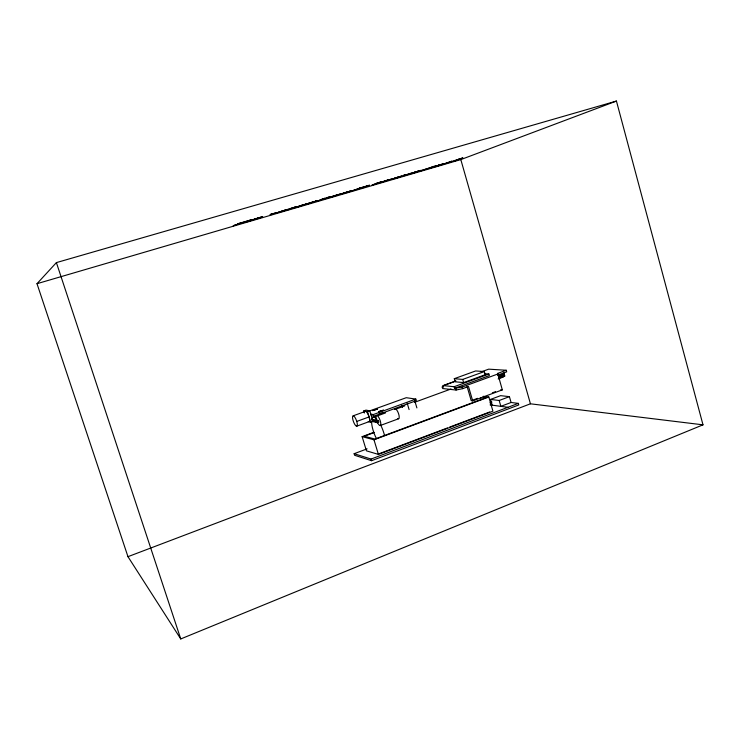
<?xml version="1.0" encoding="UTF-8"?>
<svg xmlns="http://www.w3.org/2000/svg" width="740" height="740" viewBox="0 0 740 740"><rect width="100%" height="100%" fill="white"/><g stroke="black" fill="none" stroke-linecap="round" stroke-linejoin="round"><path stroke-width="1.11" d="M37 283.697L56.397 262.608L616.438 101.056L703 424.834L180.754 638.944L127.965 556.674L37 283.697L460.817 159.59L616.438 101.056M498.224 375.615L498.131 374.976L506.697 371.832L506.243 370.259L497.678 373.395L502.321 389.86L472.684 400.877L468.503 386.511L462.639 388.657L456.09 390.036L442.668 388.537L442.206 386.992L444.49 385.216L455.267 381.304M449.985 162.18L451.696 161.172L442.011 164.604L462.907 157.888L453.999 161.098L455.858 160.552M406.991 174.603L404.743 175.139L408.258 174.122M290.959 208.356L290.478 208.56L295.824 206.802L294.835 207.219M292.356 208.014L288.322 209.531M295.935 206.96L296.425 206.756L287.499 209.827L288.156 209.642M323.139 198.764L322.409 199.069L325.128 198.191L324.388 198.496M364.126 187.137L361.657 188.126L369.556 185.194L361.657 187.581M366.781 186.082L351.01 191.244L360.722 187.784M376.299 183.391L375.698 183.631L381.211 181.827L379.981 182.317M377.483 183.104L371.98 185.102L381.489 181.874L380.878 182.114M382.932 412.504L381.748 412.939M127.965 556.674L530.441 403.809L703 424.834M354.136 453.713L371.055 459.068L518.305 403.383L518.759 404.956L371.554 460.706L354.617 455.285L354.136 453.713L367.105 448.856M459.743 158.934L458.115 159.535M518.305 403.383L511.081 402.486L500.86 406.343L499.176 400.488L490.527 399.424L492.183 405.178M379.333 453.648L447.478 427.933M449.643 427.11L489.667 412.004M373.968 432.28L362.128 436.656L366.448 450.836L378.408 454.406L492.933 411.172L488.835 397.001L483.127 396.325M489.954 402.856L491.943 402.107M499.176 400.488L509.407 396.649L511.081 402.486M362.128 436.656L373.978 439.782L488.835 397.001M490.527 399.424L500.61 395.66L509.407 396.649M349.215 191.567L340.557 194.213L344.692 193.038M373.922 432.65L364.2 436.249L374.921 439.051L486.652 397.445L483.312 397.047M472.277 400.294L477.559 398.333M492.341 392.838L495.504 391.664M343.416 193.205L346.07 192.308M380.351 425.482L398.712 418.711M356.523 426.249A5.569 1.61 70 0 0 355.736 418.766A5.569 1.61 70 0 0 352.555 417.998A5.569 1.61 70 0 0 356.523 426.249L368.77 421.763L370.666 422.189L372.96 421.347L369.787 410.848L366.013 410.117L363.729 410.95L364.358 413.031M499.075 375.504L504.125 373.987L499.075 375.504L499.528 377.076L500.296 377.141L504.578 375.559M372.091 421.449L375.643 422.226L375.189 420.736L376.595 420.218L373.034 419.46L371.647 419.978L376.854 421.069L378.399 420.505L378.889 422.124L377.345 422.697L375.596 422.309L375.106 420.69L376.642 420.126L378.399 420.505M499.528 377.076L503.81 375.504M499.417 377.317L502.266 376.272M503.848 372.877L504.745 376.031L499.038 378.131L497.678 373.395M498.159 378.936L503.468 376.984M370.768 414.076L373.284 414.576L415.815 399.073L416.296 400.682L373.774 416.204L371.258 415.695M356.772 421.421L369.075 416.935A5.55 1.665 70 0 0 365.171 411.394M463.619 382.599L485.246 374.708L484.339 371.563L475.607 370.962L454.295 378.695L455.202 381.803L463.619 382.599L462.694 379.435L454.295 378.695M454.092 386.733L488.89 374.033L489.344 375.615L454.564 388.324L454.092 386.733L443.094 385.577L443.547 387.131L442.206 386.992M373.654 417.258L375.809 416.472M377.955 415.686L385.475 412.939M395.151 409.405L404.817 405.871M414.483 402.338L451.021 388.99M454.564 388.324L462.167 387.057L497.77 374.024M353.332 415.76L365.597 411.311M363.729 410.95L367.484 411.68L406.242 397.704L415.815 399.073M443.094 385.577L455.877 380.934M481.139 371.896L488.687 369.158L506.243 370.259M462.694 379.435L484.339 371.563M418.452 171.301L415.926 172.17M413.013 172.836L415.788 171.911M335.081 195.813C342.87 193.001 325.702 198.366 332.473 196.618M384.624 181.041L381.84 182.114L383.81 181.596M438.052 165.695L439.394 165.224L437.775 165.649M437.396 165.584L435.925 166.102L441.419 164.613L435.111 166.639M333.999 196.211L335.507 195.73L333.518 196.535L340.918 193.741L328.394 197.746L333.425 196.331M396.769 177.84L405.779 174.594L403.975 175.121M282.893 211.113C294.557 207.098 271.867 214.082 281.265 211.603M359.816 188.126L357.568 188.904L359.954 188.284M385.374 181.124L389.175 179.728L387.982 180.033M384.652 180.967L387.825 180.005M332.88 196.553L334.295 196.063M395.632 178.192L400.618 176.425L398.601 176.925M416.824 171.532L410.515 173.632L419.349 170.931L417.434 171.412M438.33 165.297L429.663 168.221L435.629 166.426M345.312 192.918L351.907 190.661L340.918 193.991L349.918 191.244L347.763 191.79M398.055 177.017L391.469 179.302L396.159 177.97M437.673 165.88L436.23 166.315M416.583 171.662L421.254 170.329L409.951 173.909L414.585 172.587M438.33 165.242L443.066 163.919L439.458 164.965M314.417 201.483L308.395 203.408L318.089 200.549L307.146 203.963L315.934 201.178L314.685 201.474M360.657 187.868L362.387 187.294M300.819 205.942L305.722 204.323L299.265 206.081L306.702 203.852L293.623 208.042L299.894 206.146M409.063 173.808L410.811 173.299L404.336 175.63L406.158 175.103M395.206 178.257L393.403 178.71L401.672 176.018M299.58 206.303L303.585 204.962L301.661 205.48M436.757 165.945L434.223 166.759L434.88 166.63M300.523 205.812L298.035 206.608L299.025 206.386M380.48 413.272L379.176 413.392M484.635 373.728L488.89 374.033M503.209 375.92L504.745 376.031M500.786 389.703L502.321 389.86M472.684 400.877L471.223 400.682L467.051 386.363M490.111 404.9L507.973 407.296M377.132 421.745L377.539 422.67A5.356 1.656 69.8 0 0 380.813 424.048A5.356 1.656 69.8 0 0 377.613 415.899A5.356 1.656 69.8 0 0 376.531 420.107M56.397 262.608L180.754 638.944M367.484 411.68L370.666 422.189M373.978 439.782L378.408 454.406M371.055 459.068L371.554 460.706M376.854 421.069L377.345 422.697M373.284 414.576L373.774 416.204M401.829 405.344L402.458 407.453M414.668 400.442L416.888 407.897M407.185 403.171L409.091 409.581M462.167 387.057L462.639 388.657M455.618 388.445L456.09 390.036M499.842 375.559L500.296 377.141M460.817 159.59L530.441 403.809M480.612 397.87A14.855 5.883 69.1 0 1 481.046 399.702M376.503 438.728A15.318 4.662 69.6 0 1 371.591 421.495M371.841 419.21A15.318 4.662 69.6 0 1 376.78 419.182M380.822 425.361A15.318 4.662 69.6 0 1 384.55 435.638M369.075 416.935A5.55 1.665 70 0 1 368.224 421.476M394.476 409.248A5.328 1.739 69.7 0 1 398.499 413.466A5.328 1.739 69.7 0 1 397.695 418.507M383.422 410.182L378.529 411.699L383.422 410.182M377.437 409.081L372.618 410.58L377.437 409.081M379.833 182.669L391.229 179.154L379.833 182.669M254.135 219.16L260.276 217.717L249.13 221.056L262.672 216.617L254.135 219.16M288.378 209.244L276.769 212.833L288.378 209.244M273.06 213.74L271.043 214.646L276.335 212.639L270.017 214.554L273.06 213.74M321.706 199.365L317.95 200.919L323.676 198.783L321.706 199.365M328.042 197.33L322.779 199.504L329.985 196.766L328.042 197.33M428.044 168.526L426.24 169.22L434.658 166.149L419.09 171.319L428.044 168.526M242.063 222.86L233.192 225.728L241.055 223.092L237.429 223.841L251.443 219.743L243.839 222.278L247.632 221.491L242.063 222.86"/></g></svg>
